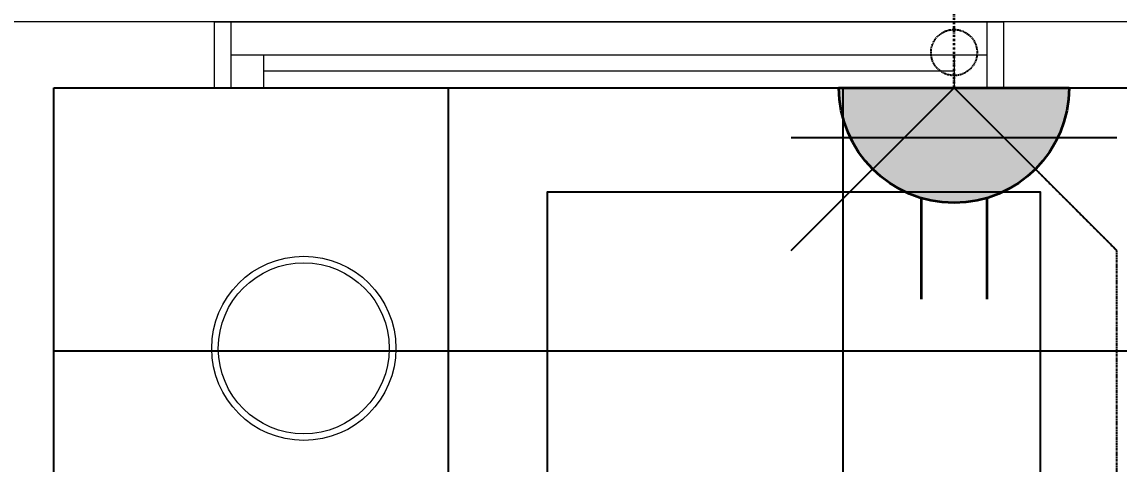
# Model space of a CAD drawing. Extents: x -178977 to 231842, y -29287 to 19916.
# Drawn here: x 34927 to 36596, y -3382 to -2710 of the extents above; entities that cross this region are included whole.
import ezdxf
from ezdxf import colors
from ezdxf.entities.mleader import LeaderData, LeaderLine
from ezdxf.enums import TextEntityAlignment as Align
from ezdxf.math import Vec2, Vec3

# ---------------------------------------------------------------- set-up
doc = ezdxf.new("R2010")
doc.units = 0
doc.header["$LTSCALE"] = 0.25
doc.linetypes.add('DASHDOT', pattern=[25.4, 12.7, -6.35, 0, -6.35])
doc.linetypes.add('HIDDEN', pattern=[9.525, 6.35, -3.175])
for name, color, linetype, lineweight in [('01-First Floor-FUR$0$Aluminum', 251, 'Continuous', 5), ('01-First Floor-FUR$0$LOADING', 253, 'Continuous', 5), ('01-First Floor-FUR$0$Walls', 251, 'Continuous', 5), ('E-LITE-CIRC', 6, 'Continuous', 25), ('E-LITE-CLNG-CNDT', 6, 'DASHDOT', 35), ('E-LITE-EXIT-NUMB', 6, 'Continuous', 25), ('E-POWR-CLNG-CNDT', 6, 'DASHDOT', 35), ('E-POWR-FLOR-CNDT', 6, 'HIDDEN', 25), ('E-POWR-WALL @ 100', 4, 'Continuous', 35)]:
    doc.layers.add(name, color=color, linetype=linetype, lineweight=lineweight)
doc.layers.add('01-First Floor-FUR$0$FALSE CEILING', color=251, linetype='Continuous')
doc.styles.add('DC_SIMPLEX', font='SIMPLEX.shx', dxfattribs={"width": 0.7})

# ---------------------------------------------------------------- blocks, each defined once
blk = doc.blocks.new('01-First Floor-FUR$0$WM00001-P')
at = {"layer": '01-First Floor-FUR$0$LOADING'}
for radius in [0.14, 0.13]:
    blk.add_circle((0, 0), radius, dxfattribs=at)
blk = doc.blocks.new('01-First Floor-FUR$0$A$C37be4daf')
at = {"layer": '01-First Floor-FUR$0$Aluminum'}
for p, q in [((1416, 598.2), (216, 598.2)), ((241, 498.2), (241, 598.2)), ((291, 548.2), (291, 598.2)), ((1341, 548.2), (1341, 598.2)), ((1391, 498.2), (1391, 598.2)), ((291, 573.2), (1341, 573.2)), ((1391, 548.2), (241, 548.2)), ((1416, 498.2), (216, 498.2))]:
    blk.add_line(p, q, dxfattribs=at)
at = {"layer": '01-First Floor-FUR$0$Walls'}
for p, q in [((216, 498.2), (216, 598.2)), ((1416, 498.2), (1416, 598.2))]:
    blk.add_line(p, q, dxfattribs=at)
blk = doc.blocks.new('01-First Floor-FUR')
at = {"layer": '01-First Floor-FUR$0$FALSE CEILING', "linetype": 'Continuous'}
for p, q in [((35576, -6810), (35576, -2810)), ((36176, -6810), (36176, -2810)), ((34976, -3210), (38476, -3210))]:
    blk.add_line(p, q, dxfattribs=at)
at = {"layer": '01-First Floor-FUR$0$FALSE CEILING'}
blk.add_lwpolyline([(34976, -2810), (38476, -2810), (38476, -6810), (34976, -6810)], close=True, dxfattribs=at)
at = {"layer": '01-First Floor-FUR$0$FALSE CEILING', "elevation": -0.1}
blk.add_lwpolyline([(35726, -4468.9), (36476, -4468.9), (36476, -2968.9), (35726, -2968.9)], close=True, dxfattribs=at)
at = {"layer": '01-First Floor-FUR$0$LOADING', "elevation": -0.1}
blk.add_lwpolyline([(35726, -4468.9), (36476, -4468.9), (36476, -2968.9), (35726, -2968.9)], close=True, dxfattribs=at)
at = {"layer": '01-First Floor-FUR$0$Walls'}
for p, q in [((42876, -2710), (34876, -2710)), ((38476, -2810), (34976, -2810)), ((34976, -2810), (34976, -4480))]:
    blk.add_line(p, q, dxfattribs=at)
at = {"rotation": 180}
blk.add_blockref('01-First Floor-FUR$0$A$C37be4daf', (36635.8, -2211.8), dxfattribs=at)
at = {"layer": '01-First Floor-FUR$0$LOADING', "extrusion": (2.25644e-18, -2.24019e-05, -1), "xscale": -1000, "yscale": 1000, "zscale": 1000, "rotation": 90}
blk.add_blockref('01-First Floor-FUR$0$WM00001-P', (-35356, -3206.1, 0.2), dxfattribs=at)
blk = doc.blocks.new('*U166')
h = blk.add_hatch(color=253)
edge = h.paths.add_edge_path()
edge.add_line((-1.75, 0), (1.75, 0))
edge.add_arc((0, 0), 1.75, 180, 360, ccw=False)
for p, q in [((-0.5, -1.677), (-0.5, -3.211)), ((0.5, -1.677), (0.5, -3.211))]:
    blk.add_line(p, q)
blk.add_lwpolyline([(-1.75, 0, 1), (1.75, 0)], format="xyb", close=True)
at = {"layer": 'Defpoints'}
for p, q in [((-2.475, -2.475), (0, 0)), ((2.475, -2.475), (0, 0)), ((2.475, -0.758), (-2.475, -0.758))]:
    blk.add_line(p, q, dxfattribs=at)
at = {"layer": 'E-LITE-EXIT-NUMB', "style": 'DC_SIMPLEX', "width": 0.7, "flags": 8}
blk.add_attdef('TYPE', text='', height=2, rotation=360, dxfattribs=at).set_placement((-2.682, 5.238), align=Align.RIGHT)
blk.add_attdef('CIRCUIT', (2.682, 5.238), '', height=2, rotation=360, dxfattribs=at)
blk = doc.blocks.new('ARR0W')
at = {"color": 45}
blk.add_ellipse((0, 0), major_axis=(0.4, 0), ratio=0.4, dxfattribs=at)
at = {"color": 45, "ltscale": 0.5}
blk.add_solid([(-1.4, 0.167), (-0.4, 0), (-1.4, -0.167)], dxfattribs=at)

msp = doc.modelspace()

# ---------------------------------------------------------------- linework, layer by layer
at = {"layer": 'E-POWR-CLNG-CNDT'}
msp.add_lwpolyline([(36344.8, -2810), (36344.8, -1260)], dxfattribs=at)
at = {"layer": 'E-POWR-FLOR-CNDT'}
msp.add_lwpolyline([(38352.3, -6122.7), (38228.5, -5999), (36692.3, -5999, -0.414214), (36592.3, -5899), (36592.3, -3057.5), (36457.7, -2922.9)], format="xyb", dxfattribs=at)
msp.add_circle((36344.8, -2756.5), 35, dxfattribs=at)

# ---------------------------------------------------------------- block references
at = {"layer": 'E-LITE-CLNG-CNDT'}
msp.add_blockref('01-First Floor-FUR', (0, 0), dxfattribs=at)
at = {"layer": 'E-POWR-WALL @ 100', "xscale": -100, "yscale": 100, "zscale": 100}
msp.add_blockref('*U166', (36344.8, -2810), dxfattribs=at)

# ---------------------------------------------------------------- leaders
at = {"layer": 'E-LITE-CIRC'}
ml = msp.add_multileader_mtext('Standard', dxfattribs=at)
ml.set_content('{\\Fdc_el_romans|c0;\\W0.8;TO\\Fromans|c0; \\Fsimplex|c0;UPP-F1/S21}', color=256, style='DC_SIMPLEX')
ml.set_leader_properties()
ml.set_arrow_properties(name='ARR0W')
ml.build(insert=Vec2(0, 0))
ml.multileader.update_dxf_attribs({"dogleg_length": 200, "arrow_head_size": 140, "scale": 100})
ctx = ml.context
ctx.base_point, ctx.scale, ctx.char_height, ctx.arrow_head_size, ctx.landing_gap_size, ctx.plane_origin, ctx.plane_x_axis, ctx.plane_y_axis = Vec3(33576.2, -2361.5, 0), 100, 200, 140, 140, Vec3(52688, -8923.8, 0), Vec3(1, 0.000001, 0), Vec3(-0.000001, 1, 0)
ctx.text_align_type = 2
notes = []
notes.append((ctx, [(1, (1, 1, 0), (35885, -2361.5, 0), (-1, -0.000001, 0), 108.8, [(0, [(36344.8, -2035, 0)], 0, [])])]))
ctx.mtext.insert, ctx.mtext.text_direction, ctx.mtext.rotation, ctx.mtext.alignment, ctx.mtext.flow_direction = Vec3(35636.2, -2228.2, 0), Vec3(1, 0.000001, 0), 0.000001, 3, 5
for ctx, leaders in notes:
    for number, flags, end, landing, length, lines in leaders:
        leader = LeaderData()
        leader.index, (leader.has_last_leader_line, leader.has_dogleg_vector, leader.attachment_direction) = number, flags
        leader.last_leader_point, leader.dogleg_vector, leader.dogleg_length = Vec3(end), Vec3(landing), length
        for number, points, colour, breaks in lines:
            line = LeaderLine()
            line.index, line.vertices, line.color, line.breaks = number, Vec3.list(points), colors.encode_raw_color(colour), breaks
            leader.lines.append(line)
        ctx.leaders.append(leader)

doc.saveas('drawing.dxf')
